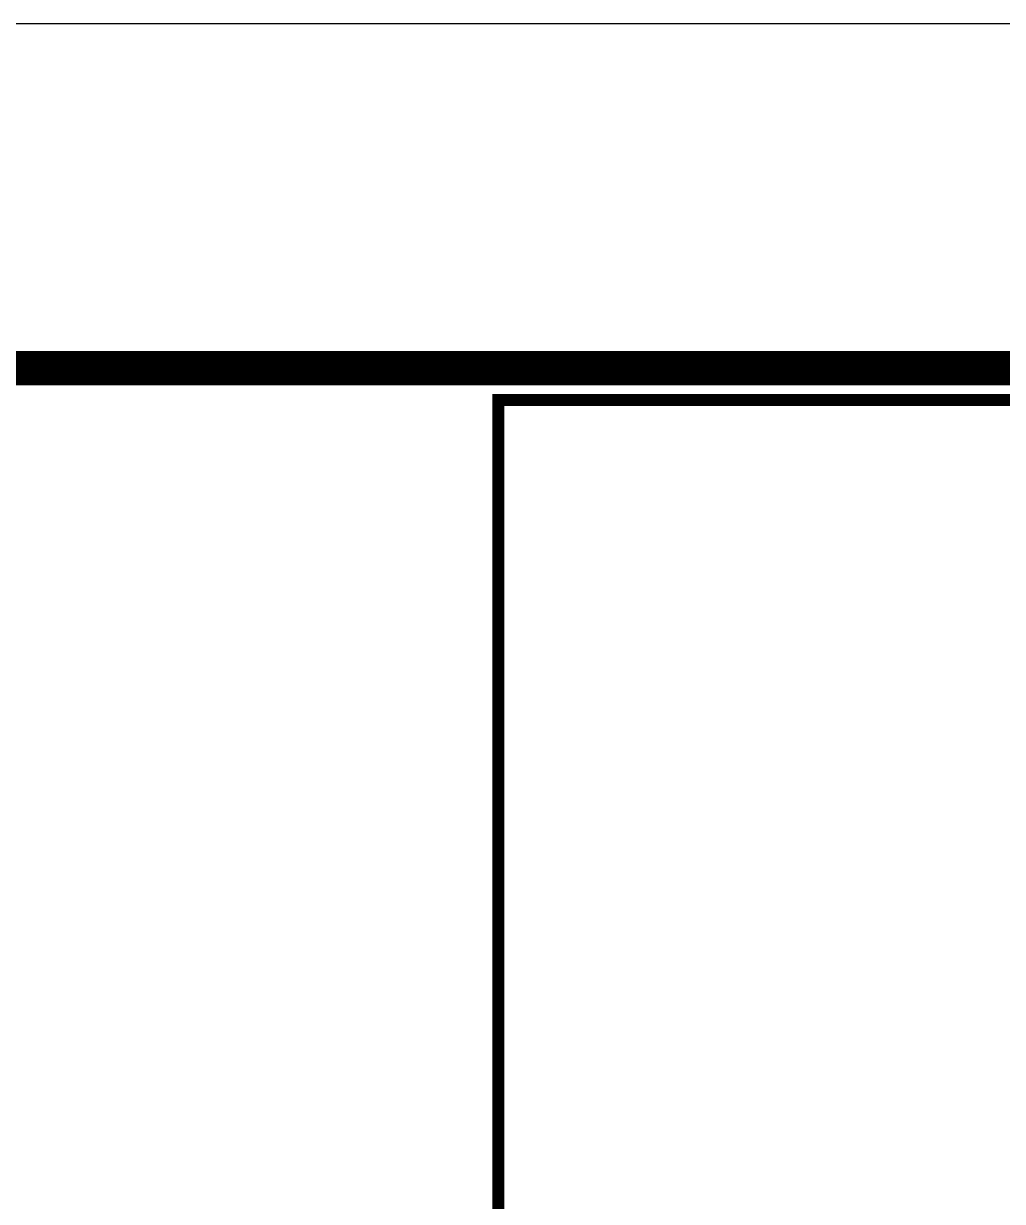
# Model space of a CAD drawing. Extents: x -2746917 to -971774, y -3334247 to -3250358.
# Drawn here: x -2193287 to -2190448, y -3277590 to -3274173 of the extents above; entities that cross this region are included whole.
import ezdxf

# ---------------------------------------------------------------- set-up
doc = ezdxf.new("R2010")
doc.units = 0
doc.header["$LTSCALE"] = 1000
doc.header["$MEASUREMENT"] = 0
doc.layers.get('0').update_dxf_attribs({"linetype": 'CONTINUOUS'})
doc.layers.add('PUB_TITLE', color=4, linetype='CONTINUOUS')
doc.layers.add('yichutu', color=7, linetype='CONTINUOUS', true_color=0xffffff, plot=False)

# ---------------------------------------------------------------- blocks, each defined once
blk = doc.blocks.new('yct-891-420-89100-42000-100-2004.0')
at = {"layer": 'yichutu', "color": 7, "true_color": 0xffffff}
blk.add_lwpolyline([(0, 0), (0, 42000), (89100, 42000), (89100, 0)], close=True, dxfattribs=at)
blk = doc.blocks.new('A$C28727B96')
at = {"layer": 'PUB_TITLE'}
blk.add_lwpolyline([(-86606.5, -4276.4), (-86606.5, 37723.6), (2493.5, 37723.6), (2493.5, -4276.4)], close=True, dxfattribs=at)
at = {"layer": 'PUB_TITLE', "const_width": 100}
blk.add_lwpolyline([(1493.5, -3276.4), (1493.5, 36723.6), (-85893.3, 36723.6), (-85893.3, -3276.4), (1493.5, -3276.4)], dxfattribs=at)
at = {"layer": 'PUB_TITLE', "color": 4, "const_width": 35.1}
blk.add_lwpolyline([(-3754.3, 31554.6), (1466.9, 31554.6), (1466.9, 36631.2), (-3754.3, 36631.2)], close=True, dxfattribs=at)

msp = doc.modelspace()

# ---------------------------------------------------------------- block references
at = {"ltscale": 1.5}
msp.add_blockref('A$C28727B96', (-2188156.21, -3311896.69), dxfattribs=at)
at = {"layer": 'yichutu'}
msp.add_blockref('yct-891-420-89100-42000-100-2004.0', (-2274762.74, -3316173.05), dxfattribs=at)

doc.saveas('drawing.dxf')
